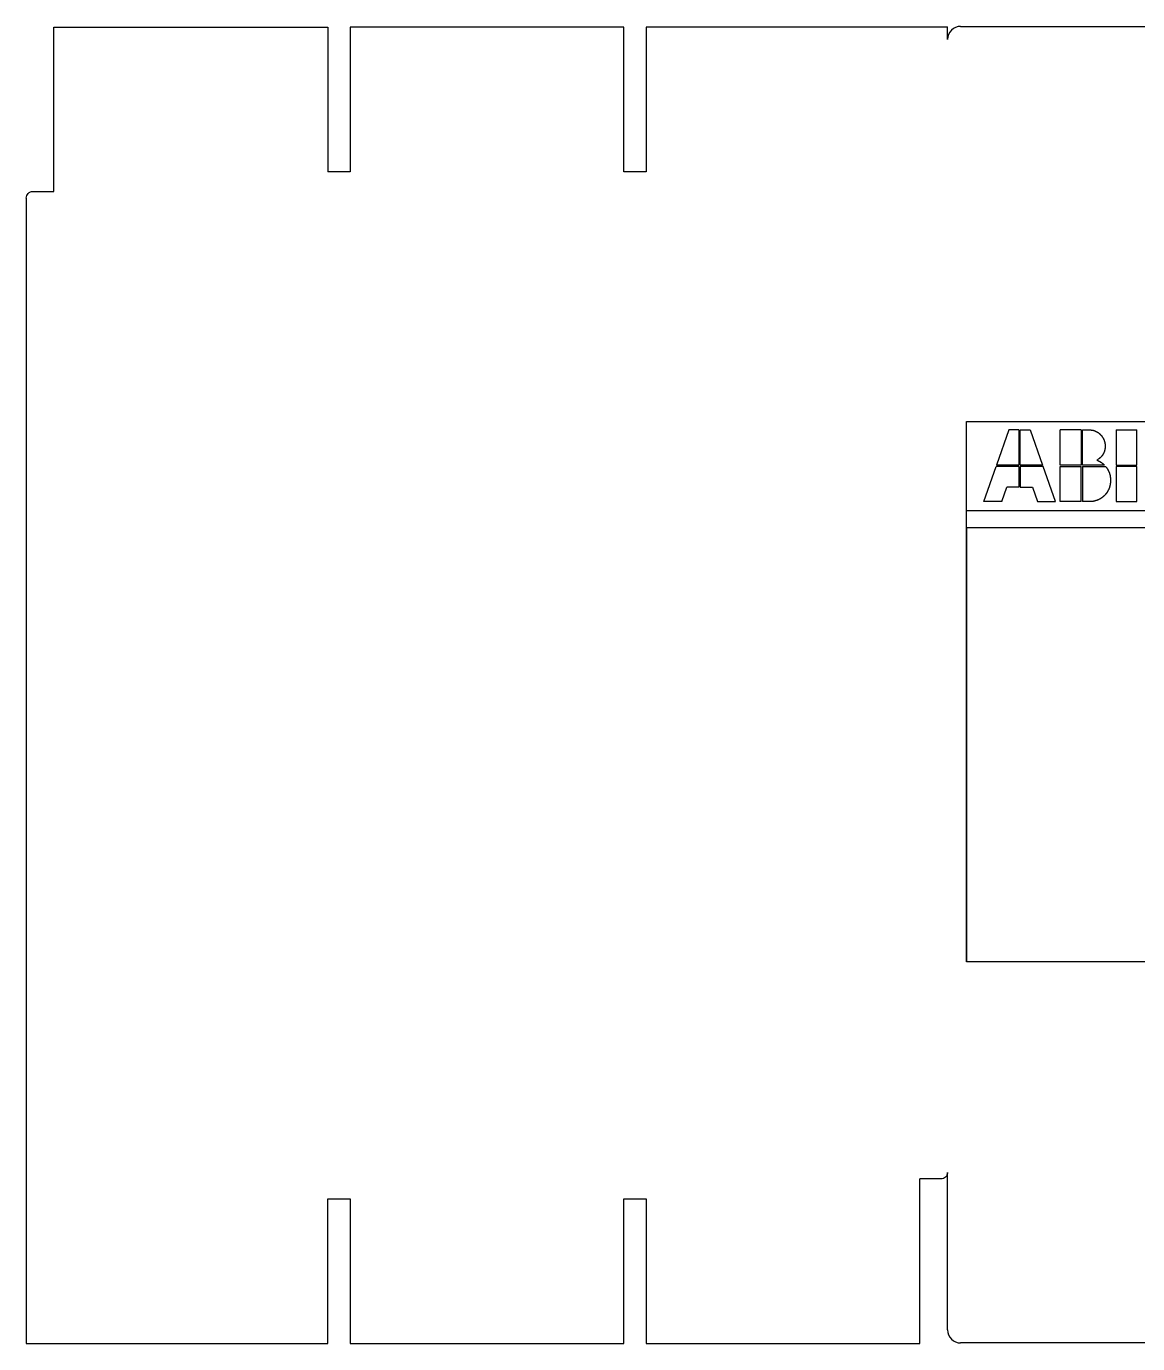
# Model space of a CAD drawing. Header units: millimetres. Extents: x 0 to 840, y -1485 to 297.
# Drawn here: x 177.15 to 185.59, y -1309.43 to -1299.42 of the extents above; entities that cross this region are included whole.
import ezdxf

# ---------------------------------------------------------------- set-up
doc = ezdxf.new("R2010")
doc.units = ezdxf.units.MM

# ---------------------------------------------------------------- blocks, each defined once
blk = doc.blocks.new('OTM30F3M_(40_60_63_80_100_125)_M')
at = {"linetype": 'Continuous'}
blk.add_line((7.144, 6.195), (7.144, 2.908), dxfattribs=at)
blk.add_lwpolyline([(15.95, 3.659), (15.95, 2.901), (7.144, 2.901), (7.144, 7.005), (15.95, 7.005), (15.95, 6.304)])
for points in [[(7.18, 7.005), (15.82, 7.005)], [(7.144, 6.328), (10.643, 6.328)], [(10.236, 6.195), (7.144, 6.195)]]:
    blk.add_lwpolyline(points, dxfattribs=at)
at = {"color": 1, "linetype": 'Continuous'}
for points in [[(7.466, 6.941), (7.373, 6.673)], [(7.543, 6.941), (7.466, 6.941)], [(7.543, 6.941), (7.543, 6.673)], [(7.553, 6.941), (7.629, 6.941)], [(7.553, 6.673), (7.553, 6.941)], [(7.629, 6.941), (7.723, 6.673)], [(7.857, 6.673), (7.857, 6.941)], [(8.015, 6.941), (7.857, 6.941)], [(8.015, 6.941), (8.015, 6.673)], [(8.026, 6.673), (8.026, 6.941)], [(8.282, 6.941), (8.439, 6.941)], [(8.282, 6.941), (8.282, 6.673)], [(8.439, 6.673), (8.439, 6.941)], [(7.276, 6.395), (7.369, 6.662)], [(7.543, 6.662), (7.369, 6.662)], [(7.543, 6.673), (7.373, 6.673)], [(7.543, 6.662), (7.543, 6.504)], [(7.723, 6.673), (7.553, 6.673)], [(7.553, 6.662), (7.553, 6.504)], [(7.726, 6.662), (7.553, 6.662)], [(7.82, 6.395), (7.726, 6.662)], [(8.015, 6.673), (7.857, 6.673)], [(7.857, 6.662), (8.015, 6.662)], [(7.857, 6.395), (7.857, 6.662)], [(8.015, 6.395), (8.015, 6.662)], [(8.192, 6.673), (8.026, 6.673)], [(8.026, 6.662), (8.201, 6.662)], [(8.026, 6.662), (8.026, 6.395)], [(8.282, 6.673), (8.439, 6.673)], [(8.282, 6.662), (8.282, 6.395)], [(8.439, 6.662), (8.282, 6.662)], [(8.439, 6.395), (8.439, 6.662)], [(7.412, 6.395), (7.45, 6.504)], [(7.543, 6.504), (7.45, 6.504)], [(7.553, 6.504), (7.646, 6.504)], [(7.646, 6.504), (7.684, 6.395)], [(7.412, 6.395), (7.276, 6.395)], [(7.684, 6.395), (7.82, 6.395)], [(8.015, 6.395), (7.857, 6.395)], [(8.282, 6.395), (8.439, 6.395)]]:
    blk.add_lwpolyline(points, dxfattribs=at)
for points in [[(8.026, 6.941), (8.03, 6.941, 0), (8.034, 6.941, 0.000001), (8.038, 6.941, 0), (8.042, 6.941, -0.000005), (8.046, 6.941, 0.000001), (8.05, 6.941, 0.00002), (8.054, 6.941, -0.000005), (8.058, 6.941, -0.000079), (8.062, 6.941, 0.000018), (8.066, 6.941, 0.000311), (8.07, 6.941, -0.000071), (8.074, 6.941, -0.001228), (8.078, 6.941, -0.003216), (8.082, 6.941, -0.006614), (8.085, 6.94, -0.007935), (8.089, 6.94, -0.007291), (8.093, 6.939, -0.007151), (8.097, 6.939, -0.007477), (8.1, 6.938, -0.007662), (8.104, 6.937, -0.007707), (8.108, 6.937, -0.007778), (8.111, 6.936, -0.007865), (8.115, 6.935, -0.00793), (8.118, 6.933, -0.007971), (8.121, 6.932, -0.007999), (8.125, 6.931, -0.008012), (8.128, 6.929, -0.008009), (8.131, 6.927, -0.007991), (8.135, 6.926, -0.007954), (8.138, 6.924, -0.007903), (8.141, 6.922, -0.007838), (8.144, 6.92, -0.007766), (8.147, 6.918, -0.007663), (8.15, 6.915, -0.007546), (8.153, 6.913, -0.00745), (8.156, 6.91, -0.007361), (8.159, 6.908, -0.007163), (8.161, 6.905, -0.006971), (8.164, 6.902, -0.006881), (8.167, 6.899, -0.006927), (8.169, 6.897, -0.007102), (8.172, 6.894, -0.00723), (8.174, 6.891, -0.00734), (8.176, 6.888, -0.007466), (8.178, 6.884, -0.007582), (8.18, 6.881, -0.00767), (8.182, 6.878, -0.00775), (8.184, 6.875, -0.007818), (8.186, 6.872, -0.007872), (8.187, 6.868, -0.007909), (8.189, 6.865, -0.007929), (8.19, 6.862, -0.007935), (8.191, 6.858, -0.007923), (8.192, 6.855, -0.007898), (8.193, 6.851, -0.007853), (8.194, 6.848, -0.007793), (8.195, 6.844, -0.007723), (8.196, 6.84, -0.00765), (8.196, 6.837, -0.007532), (8.197, 6.833, -0.007389), (8.197, 6.829, -0.007317), (8.198, 6.825, -0.007291), (8.198, 6.821, -0.006992), (8.198, 6.817, -0.006576), (8.198, 6.814, -0.00636), (8.198, 6.81, -0.006262), (8.197, 6.806, -0.006393), (8.197, 6.802, -0.006594), (8.197, 6.798, -0.006756), (8.196, 6.795, -0.006903), (8.195, 6.791, -0.007057), (8.195, 6.788, -0.007195), (8.194, 6.784, -0.007329), (8.193, 6.781, -0.007451), (8.192, 6.777, -0.007566), (8.191, 6.774, -0.007665), (8.19, 6.771, -0.007754), (8.188, 6.767, -0.007827), (8.187, 6.764, -0.007888), (8.186, 6.761, -0.007931), (8.184, 6.758, -0.007958), (8.182, 6.755, -0.007965), (8.18, 6.752, -0.007965), (8.179, 6.749, -0.007958), (8.177, 6.746, -0.0079), (8.175, 6.744, -0.0078), (8.172, 6.741, -0.007797), (8.17, 6.738, -0.007871), (8.168, 6.736, -0.007548), (8.165, 6.733, -0.006954), (8.163, 6.731, -0.007556), (8.16, 6.728, -0.008832), (8.157, 6.726, -0.006554), (8.155, 6.723, -0.002223), (8.152, 6.721, -0.00902), (8.149, 6.719, -0.014836), (8.143, 6.715, -0.006946), (8.136, 6.71, -0.003605)], [(8.136, 6.71), (8.137, 6.71, -0.00261), (8.139, 6.709, -0.00263), (8.14, 6.708, -0.002648), (8.142, 6.708, -0.002663), (8.144, 6.707, -0.00268), (8.145, 6.706, -0.002695), (8.147, 6.706, -0.00271), (8.148, 6.705, -0.002724), (8.15, 6.704, -0.002738), (8.151, 6.703, -0.00275), (8.153, 6.702, -0.002763), (8.155, 6.702, -0.002774), (8.156, 6.701, -0.002785), (8.158, 6.7, -0.002795), (8.159, 6.699, -0.002804), (8.16, 6.698, -0.002813), (8.162, 6.697, -0.002821), (8.163, 6.696, -0.002827), (8.165, 6.696, -0.002834), (8.166, 6.695, -0.002839), (8.168, 6.694, -0.002843), (8.169, 6.693, -0.002845), (8.17, 6.692, -0.00285), (8.172, 6.691, -0.002857), (8.173, 6.69, -0.002851), (8.174, 6.689, -0.002834), (8.176, 6.688, -0.002858), (8.177, 6.687, -0.002914), (8.178, 6.686, -0.00283), (8.18, 6.684, -0.00264), (8.181, 6.683, -0.002909), (8.182, 6.682, -0.003458), (8.183, 6.681, -0.002622), (8.185, 6.68, -0.000904), (8.186, 6.679, -0.003683), (8.187, 6.678, -0.006302), (8.189, 6.676, -0.003068), (8.192, 6.673, -0.001623)], [(8.201, 6.662), (8.204, 6.659, -0.005238), (8.206, 6.656, -0.005315), (8.209, 6.653, -0.005391), (8.211, 6.65, -0.005461), (8.213, 6.647, -0.00553), (8.215, 6.644, -0.005592), (8.217, 6.64, -0.005651), (8.219, 6.637, -0.005703), (8.221, 6.634, -0.005753), (8.222, 6.631, -0.005795), (8.224, 6.627, -0.005831), (8.225, 6.624, -0.005858), (8.227, 6.62, -0.005887), (8.228, 6.617, -0.005915), (8.23, 6.614, -0.005911), (8.231, 6.61, -0.005879), (8.232, 6.606, -0.005928), (8.233, 6.603, -0.006039), (8.234, 6.599, -0.005851), (8.235, 6.596, -0.005444), (8.236, 6.592, -0.005981), (8.236, 6.588, -0.007082), (8.237, 6.585, -0.005331), (8.237, 6.581, -0.001822), (8.238, 6.578, -0.007447), (8.238, 6.574, -0.012567), (8.239, 6.567, -0.006023), (8.239, 6.558, -0.00316)], [(8.239, 6.558), (8.239, 6.554, -0.004897), (8.239, 6.55, -0.004993), (8.239, 6.546, -0.00509), (8.238, 6.542, -0.00518), (8.238, 6.538, -0.005273), (8.237, 6.534, -0.00536), (8.237, 6.53, -0.005448), (8.236, 6.526, -0.005528), (8.236, 6.523, -0.005609), (8.235, 6.519, -0.005682), (8.234, 6.515, -0.005754), (8.233, 6.511, -0.005818), (8.232, 6.508, -0.00588), (8.231, 6.504, -0.005933), (8.23, 6.501, -0.005982), (8.229, 6.497, -0.006024), (8.227, 6.494, -0.00606), (8.226, 6.49, -0.006088), (8.224, 6.487, -0.00611), (8.223, 6.484, -0.006123), (8.221, 6.48, -0.00613), (8.219, 6.477, -0.00613), (8.218, 6.474, -0.006122), (8.216, 6.471, -0.006107), (8.214, 6.467, -0.006084), (8.212, 6.464, -0.006054), (8.209, 6.461, -0.006018), (8.207, 6.458, -0.005979), (8.205, 6.455, -0.005924), (8.203, 6.452, -0.005861), (8.2, 6.45, -0.005813), (8.198, 6.447, -0.005769), (8.195, 6.444, -0.00566), (8.192, 6.441, -0.005557), (8.189, 6.439, -0.005526), (8.187, 6.436, -0.005563), (8.184, 6.433, -0.00565), (8.181, 6.431, -0.00571), (8.178, 6.429, -0.005764), (8.175, 6.426, -0.005823), (8.172, 6.424, -0.005877), (8.169, 6.422, -0.005918), (8.166, 6.42, -0.005956), (8.163, 6.418, -0.005987), (8.16, 6.416, -0.006012), (8.156, 6.414, -0.006029), (8.153, 6.413, -0.006039), (8.15, 6.411, -0.006043), (8.147, 6.409, -0.006039), (8.143, 6.408, -0.006028), (8.14, 6.406, -0.00601), (8.136, 6.405, -0.005986), (8.133, 6.404, -0.005953), (8.129, 6.403, -0.005916), (8.126, 6.402, -0.005871), (8.122, 6.401, -0.005821), (8.119, 6.4, -0.005764), (8.115, 6.399, -0.005706), (8.111, 6.398, -0.005637), (8.107, 6.397, -0.005562), (8.104, 6.397, -0.005492), (8.1, 6.396, -0.005435), (8.096, 6.396, -0.005326), (8.092, 6.395, -0.005165), (8.088, 6.395, -0.005178), (8.084, 6.395, -0.005387), (8.08, 6.395, -0.004901), (8.076, 6.395, -0.003661), (8.072, 6.395, -0.002191), (8.068, 6.395, -0.000155), (8.063, 6.395, 0.000536), (8.059, 6.395, 0.000027), (8.055, 6.395, -0.00013), (8.051, 6.395, -0.000013), (8.047, 6.395, 0.000039), (8.043, 6.395, -0.000002), (8.036, 6.395, -0.000005), (8.026, 6.395, 0.000001)]]:
    blk.add_lwpolyline(points, format="xyb", dxfattribs=at)
at = {"layer": 'Defpoints', "color": 3}
blk.add_line((6.8, 10), (6.8, 10.001), dxfattribs=at)
at = {"layer": 'Defpoints', "color": 3, "linetype": 'Continuous'}
for points in [[(0.05, 8.751), (0.21, 8.751), (0.21, 10), (2.29, 10), (2.29, 8.901)], [(4.54, 8.901), (4.54, 10), (2.46, 10), (2.46, 8.901)], [(6.8, 10), (4.71, 10), (4.71, 8.901)], [(6.8, 10.001), (7, 10.001)], [(7, 9.905), (7, 10.001)], [(7.1, 10.005), (15.9, 10.005)], [(2.46, 8.901), (2.29, 8.901)], [(4.71, 8.901), (4.54, 8.901)], [(0, 8.701), (0, 0), (2.29, 0), (2.29, 1.101)], [(0, 8.418), (0, 8.411)], [(7, 0.105), (7, 1.301)], [(6.79, 1.051), (6.79, 1.251)], [(6.95, 1.251), (6.79, 1.251)], [(2.29, 1.101), (2.46, 1.101)], [(2.46, 1.101), (2.46, 0), (4.54, 0), (4.54, 1.101)], [(4.54, 1.101), (4.71, 1.101)], [(4.71, 1.101), (4.71, 0), (6.79, 0), (6.79, 1.051)], [(15.9, 0.005), (7.1, 0.005)]]:
    blk.add_lwpolyline(points, dxfattribs=at)
for points in [[(7.1, 10.005, 0.414214), (7, 9.905)], [(0, 8.701, -0.414214), (0.05, 8.751)], [(7, 1.301, -0.414214), (6.95, 1.251)], [(7, 0.105, 0.414214), (7.1, 0.005)]]:
    blk.add_lwpolyline(points, format="xyb", dxfattribs=at)

msp = doc.modelspace()

# ---------------------------------------------------------------- block references
msp.add_blockref('OTM30F3M_(40_60_63_80_100_125)_M', (177.1457, -1309.4295))

doc.saveas('drawing.dxf')
